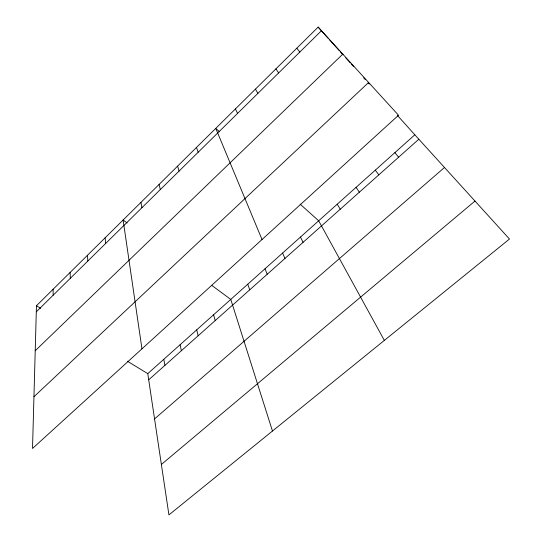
<?xml version="1.0" encoding="UTF-8"?>
<svg xmlns="http://www.w3.org/2000/svg" width="542" height="542" viewBox="0 0 542 542"><rect width="100%" height="100%" fill="white"/><g stroke="black" fill="none" stroke-linecap="round" stroke-linejoin="round"><path stroke-width="0.81" d="M36.463 305.735L32.52 448.471L398.533 115.25L318.147 27.1L36.463 305.735L40.731 308.344M36.294 311.84L321.453 30.725M35.216 350.749L342.795 54.132M33.95 396.744L368.635 82.472M147.77 373.641L414.82 134.802L509.48 239.042L168.928 514.9L147.77 373.641L127.397 361.209M148.698 379.82L418.837 139.219M154.551 418.912L444.494 167.485M161.374 464.467L474.988 201.055M127.119 222.972L123.115 220.018L141.963 348.831M211.814 285.424L230.777 299.408L272.463 431.032M219.469 131.72L215.757 128.379L262.023 239.53M300.099 204.11L318.676 220.79L384.346 340.403M318.147 27.1L328.323 38.441M329.455 39.702L339.055 50.392M340.173 51.646L342.984 54.776M345.796 57.906L350.295 62.913M351.419 64.166L353.655 66.659M363.675 77.824L365.349 79.688M368.133 82.79L369.244 84.03M397.557 115.561L414.82 134.802M394.874 152.641L398.634 157.214M296.813 48.197L299.821 52.046M375.301 170.147L378.811 174.87M356.08 187.336L359.353 192.2M275.925 68.868L278.649 72.926M337.205 204.212L340.247 209.219M255.458 89.112L257.904 93.373M300.471 237.071L303.073 242.328M235.404 108.942L237.592 113.4M282.585 253.067L284.977 258.446M265.018 268.785L267.206 274.272M247.748 284.225L249.747 289.828M196.495 147.438L198.182 152.248M177.607 166.116L179.063 171.096M213.595 314.773L215.215 320.579M196.712 329.875L198.148 335.783M159.091 184.436L160.317 189.578M180.113 344.712L181.38 350.715M140.927 202.396L141.936 207.694M163.806 359.305L164.897 365.396M105.107 237.83L105.697 243.419M87.452 255.296L87.838 261.027M70.128 272.43L70.325 278.29M53.136 289.238L53.15 295.227"/></g></svg>
